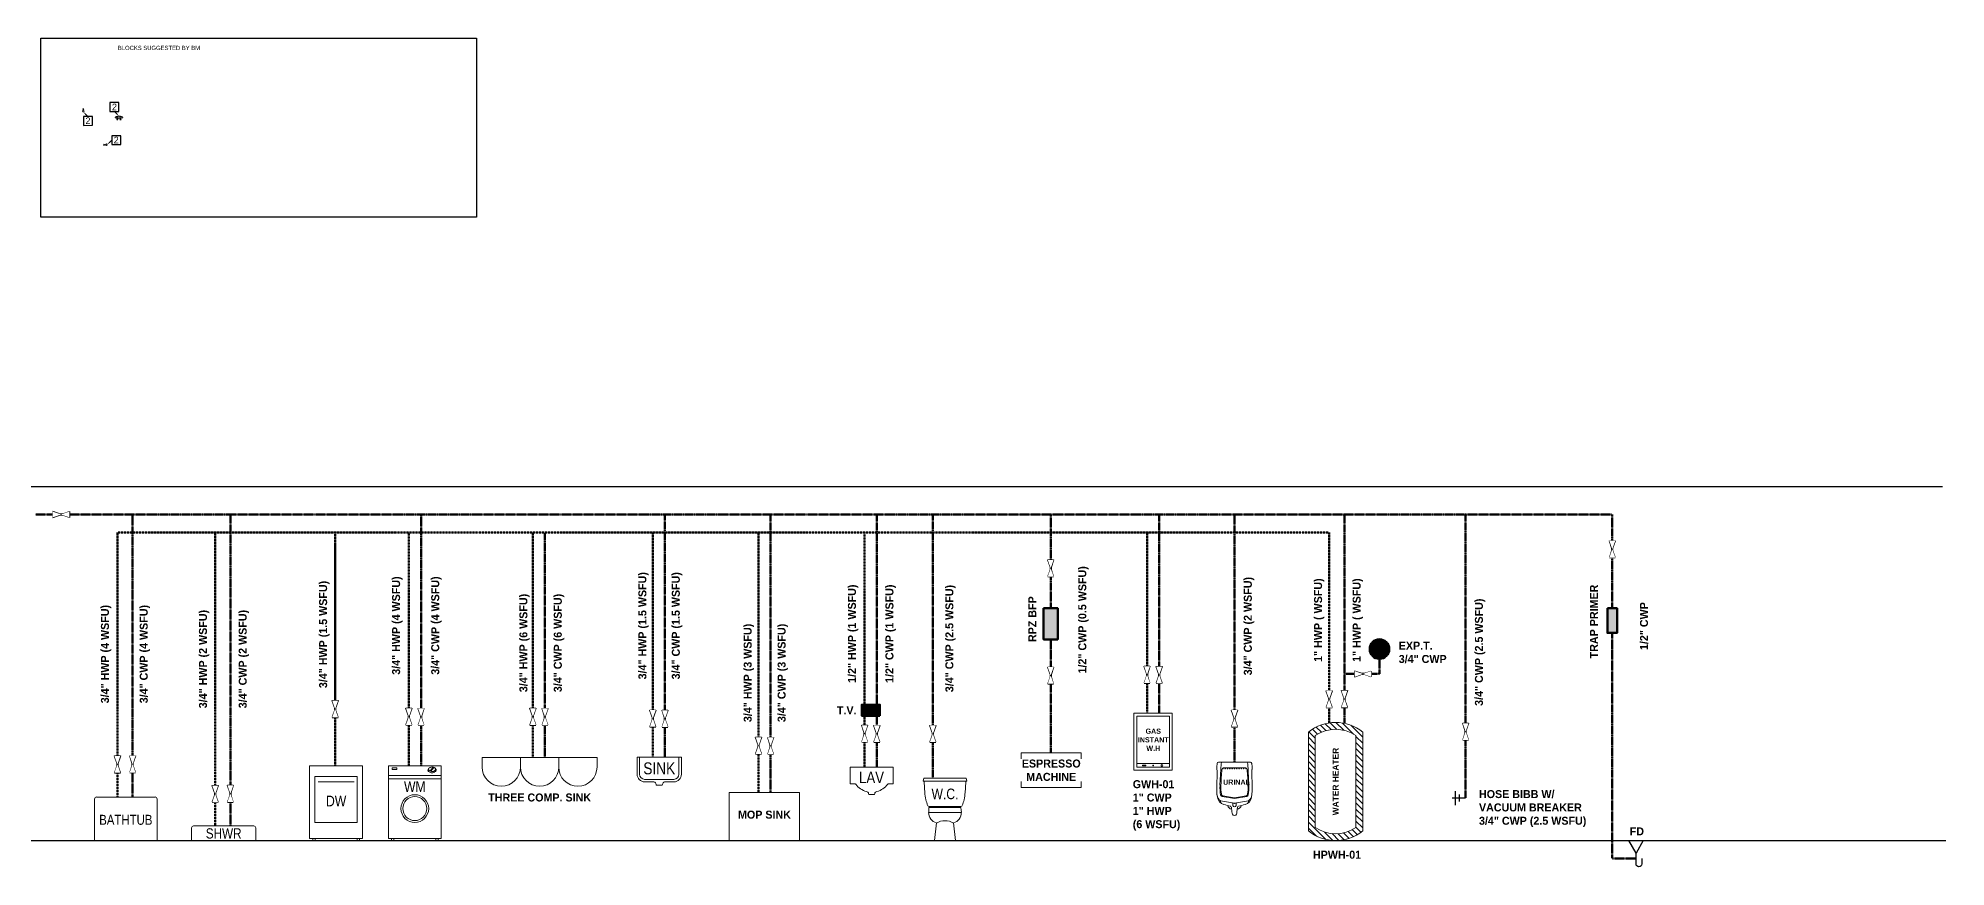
# Model space of a CAD drawing. Header units: inches. Extents: x 2025 to 34930, y -6955 to 4650.
# Drawn here: x 14820 to 17204, y -1630 to -594 of the extents above; entities that cross this region are included whole.
import ezdxf
from ezdxf.enums import TextEntityAlignment as Align

# ---------------------------------------------------------------- set-up
doc = ezdxf.new("R2010")
doc.units = ezdxf.units.IN
doc.header["$MEASUREMENT"] = 0
doc.set_wipeout_variables(frame=1)
for name, pattern in [('CWL', [0.416667, 0.25, -0.041667, 0.083333, -0.041667]), ('HIDDEN2', [0.1875, 0.125, -0.0625]), ('HWL', [0.541264, 0.25, -0.041264, 0.083333, -0.041667, 0.083333, -0.041667])]:
    doc.linetypes.add(name, pattern=pattern)
for name, color, linetype, lineweight in [('P-DR-ACCESS.', 3, 'Continuous', 30), ('P-DR-KEY NOTES', 7, 'Continuous', 18), ('P-DR-TEXT', 7, 'Continuous', 25), ('P-RISER-FIXT', 21, 'Continuous', 20), ('P-VENT', 132, 'HIDDEN2', 50), ('P-WS-ACCESS.', 3, 'Continuous', 30), ('P-WS-CW-PIPE', 5, 'CWL', 50), ('P-WS-EQPM', 22, 'Continuous', 50), ('P-WS-HW-PIPE', 12, 'HWL', 50), ('P-WS-KEY NOTES', 7, 'Continuous', 18), ('P-WS-TEXT', 7, 'Continuous', 25)]:
    doc.layers.add(name, color=color, linetype=linetype, lineweight=lineweight)
doc.styles.add('ARIAL_NARROW', font='ARIALN.TTF')
doc.styles.add('BOO', font='GOTHIC.TTF', dxfattribs={"height": 6})
doc.styles.add('Century Gothic', font='GOTHIC.TTF', dxfattribs={"height": 5.3125})
doc.styles.add('PDF Arial Bold', font='arialbd.ttf')

# ---------------------------------------------------------------- blocks, each defined once
blk = doc.blocks.new('BTHTB')
at = {"layer": 'P-RISER-FIXT'}
for p, q in [((90582.2, 18005.2), (90582.2, 18038.6)), ((90583.9, 18040.2), (90630.9, 18040.2)), ((90632.6, 18005.2), (90632.6, 18038.6)), ((90632.6, 18005.2), (90582.2, 18005.2))]:
    blk.add_line(p, q, dxfattribs=at)
for centre, start, end in [((90583.9, 18038.6), 90, 180), ((90630.9, 18038.6), 0, 90)]:
    blk.add_arc(centre, 1.63, start, end, dxfattribs=at)
at = {"layer": 'P-RISER-FIXT', "style": 'ARIAL_NARROW'}
blk.add_text('BATHTUB', height=8, rotation=360, dxfattribs=at).set_placement((90607.4, 18021.9), align=Align.MIDDLE_CENTER)
blk = doc.blocks.new('A$Cd57d0e27')
at = {"color": 0, "linetype": 'Continuous'}
for points in [[(-0.49, 1.4), (0.49, 1.4), (0, 0), (0, 0)], [(-0.49, -1.4), (0.49, -1.4), (0, 0), (0, 0)]]:
    blk.add_lwpolyline(points, close=True, dxfattribs=at)
blk.add_wipeout([(-0.49, 1.4), (0.49, 1.4), (0, 0), (0, 0)], dxfattribs=at)
blk.add_wipeout([(-0.49, -1.4), (0.49, -1.4), (0, 0), (0, 0)], dxfattribs=at)
blk = doc.blocks.new('A$C71d90ee7')
at = {"layer": 'P-RISER-FIXT'}
for p, q in [((-25.2, 0), (-25.2, 9.9)), ((25.2, 0), (-25.2, 0)), ((-23.5, 11.5), (23.5, 11.5)), ((25.2, 0), (25.2, 9.9))]:
    blk.add_line(p, q, dxfattribs=at)
for centre, start, end in [((-23.5, 9.9), 90, 180), ((23.5, 9.9), 0, 90)]:
    blk.add_arc(centre, 1.63, start, end, dxfattribs=at)
at = {"layer": 'P-RISER-FIXT', "style": 'ARIAL_NARROW'}
blk.add_text('SHWR', height=8, rotation=360, dxfattribs=at).set_placement((0, 5.6), align=Align.MIDDLE_CENTER)
blk = doc.blocks.new('DW')
at = {"layer": 'P-RISER-FIXT', "linetype": 'ByBlock'}
for p, q in [((13735.9, -2365.6), (13807.4, -2365.6)), ((13735.9, -2463.7), (13735.9, -2365.6)), ((13807.4, -2365.6), (13807.4, -2463.7)), ((13743.1, -2379.9), (13800.3, -2379.9)), ((13743.1, -2442.2), (13743.1, -2379.9)), ((13747.3, -2387.1), (13796, -2387.1)), ((13800.3, -2379.9), (13800.3, -2442.2)), ((13800.3, -2442.2), (13743.1, -2442.2)), ((13807.4, -2463.7), (13735.9, -2463.7)), ((13740, -2463.7), (13740, -2466.6)), ((13740, -2466.6), (13743.2, -2466.6)), ((13743.2, -2463.7), (13743.2, -2466.6)), ((13800.1, -2463.7), (13800.1, -2466.6)), ((13800.1, -2466.6), (13803.4, -2466.6)), ((13803.4, -2463.7), (13803.4, -2466.6))]:
    blk.add_line(p, q, dxfattribs=at)
at = {"layer": 'P-RISER-FIXT', "style": 'ARIAL_NARROW'}
blk.add_text('DW', height=14.34, rotation=360, dxfattribs=at).set_placement((13771.7, -2413.2), align=Align.MIDDLE_CENTER)
blk = doc.blocks.new('A$C849cd195')
at = {"layer": 'P-RISER-FIXT', "linetype": 'ByBlock'}
for p, q in [((-19.9, 56.4), (19.9, 56.4)), ((-19.9, 1.6), (-19.9, 56.4)), ((-19.9, 49.3), (19.9, 49.3)), ((-19.9, 46.8), (19.9, 46.8)), ((-13.6, 55), (-17.1, 55)), ((-17.1, 55), (-17.1, 53.8)), ((-17.1, 53.8), (-13.6, 53.8)), ((-13.6, 53.8), (-13.6, 55)), ((13.9, 55.5), (11.8, 53)), ((11.8, 53), (12.1, 52.5)), ((12.1, 52.5), (14.3, 55.3)), ((14.3, 55.3), (13.9, 55.5)), ((19.9, 56.4), (19.9, 1.6)), ((19.9, 1.6), (-19.9, 1.6)), ((-17.7, 1.6), (-17.7, 0)), ((-17.7, 0), (-15.9, 0)), ((-15.9, 1.6), (-15.9, 0)), ((15.9, 1.6), (15.9, 0)), ((15.9, 0), (17.7, 0)), ((17.7, 1.6), (17.7, 0))]:
    blk.add_line(p, q, dxfattribs=at)
for radius in [10.5, 9.1]:
    blk.add_circle((0, 24.2), radius, dxfattribs=at)
for centre, major_axis, start_param, end_param in [((11.3, 53.3), (-1.38, 0), -0.555715, 0), ((11.3, 53.3), (1.38, 0), 3.141593, 3.697308), ((12.1, 52.9), (-2.32, 0), -0.856017, -0.555715), ((12.1, 53.8), (2.32, 0), 3.697308, 4.124146), ((11.5, 54), (-1.1, 0), -0.037001, 0.538187), ((11.5, 54), (1.1, 0), 2.529403, 3.104591), ((12.3, 53.5), (1.97, 0), 2.102334, 2.529403), ((12.3, 54.4), (-1.97, 0), 0.538187, 0.965256), ((12.7, 54.6), (-3.26, 0), 0.982553, 1.301235), ((12.8, 55.2), (2.86, 0), 4.106848, 4.416673), ((12.7, 52.7), (2.86, 0), 1.792509, 2.102334), ((13, 55.8), (-4.55, 0), 1.301235, 1.570796), ((13.2, 56.3), (-4.1, 0), 1.275081, 1.533795), ((13, 51.6), (4.1, 0), 1.533795, 1.792509), ((13.2, 56.3), (4.1, 0), 4.675388, 4.934102), ((13, 55.8), (-4.55, 0), 1.570796, 1.840358), ((13, 51.6), (-4.1, 0), 4.416673, 4.675388), ((13.4, 55.1), (-2.86, 0), 1.792509, 2.102334), ((13.3, 52.7), (-2.86, 0), 4.106848, 4.416673), ((13.4, 54.6), (-3.26, 0), 1.840358, 2.159039), ((13.9, 54.4), (-1.97, 0), 2.102334, 2.529403), ((13.9, 53.4), (-1.97, 0), 3.67978, 4.106848), ((13.9, 53.8), (-2.32, 0), 2.159039, 2.585877), ((13.9, 52.9), (-2.32, 0), 3.697308, 3.907934), ((14.6, 53.9), (-1.1, 0), 3.104591, 3.67978), ((14.6, 53.9), (1.1, 0), -0.61219, -0.037001), ((14.7, 53.3), (-1.38, 0), 3.141593, 3.697308), ((14.7, 53.3), (1.38, 0), -0.555715, 0)]:
    blk.add_ellipse(centre, major_axis=major_axis, ratio=0.987763, start_param=start_param, end_param=end_param, dxfattribs=at)
at = {"layer": 'P-RISER-FIXT', "style": 'ARIAL_NARROW'}
blk.add_text('WM', height=8, rotation=360, dxfattribs=at).set_placement((0, 40.7), align=Align.MIDDLE_CENTER)
blk = doc.blocks.new('A$Cdb63912b')
at = {"layer": 'P-RISER-FIXT'}
for p, q in [((-14.9, 18.6), (14.9, 18.6)), ((-14.9, 7.2), (-14.9, 18.6)), ((-13.2, 7.2), (-13.2, 18.6)), ((13.2, 18.6), (13.2, 7.2)), ((14.9, 18.6), (14.9, 7.2)), ((-9.8, 3.8), (9.8, 3.8)), ((-9.8, 2.2), (-3.6, 2.2)), ((-2.1, 0.5), (-2, 0)), ((-2, 0), (2, 0)), ((2.1, 0.5), (2, 0)), ((3.6, 2.2), (9.8, 2.2))]:
    blk.add_line(p, q, dxfattribs=at)
for centre, radius, start, end in [((-9.8, 7.2), 5.06, 180, 270), ((-9.8, 7.2), 3.38, 180, 270), ((-4.1, 0.2), 2.03, 10, 76.0928), ((4.1, 0.2), 2.03, 103.9072, 170), ((9.8, 7.2), 5.06, 270, 0), ((9.8, 7.2), 3.38, 270, 0)]:
    blk.add_arc(centre, radius, start, end, dxfattribs=at)
at = {"layer": 'P-RISER-FIXT', "style": 'ARIAL_NARROW'}
blk.add_text('SINK', height=8, rotation=360, dxfattribs=at).set_placement((0, 11.2), align=Align.MIDDLE_CENTER)
blk = doc.blocks.new('A$C98944e17')
blk.add_lwpolyline([(16.7, 83.4), (16.7, 75.1, -1), (-16.7, 75.1), (-16.7, 83.4)], format="xyb", close=True)
blk = doc.blocks.new('3COMP.S.2')
at = {"layer": 'P-RISER-FIXT', "xscale": 1.434113914687626, "yscale": 1.434113914687626, "zscale": 1.434113914687626}
for p in [(85682.7, 28489.8), (85730.6, 28489.8), (85778.4, 28489.8)]:
    blk.add_blockref('A$C98944e17', p, dxfattribs=at)
blk = doc.blocks.new('A$C68f1b777')
at = {"layer": 'P-RISER-FIXT', "ltscale": 4}
for p, q in [((-16, 47.3), (-16.6, 44.8)), ((-16.6, 44.8), (16.6, 44.8)), ((16, 47.3), (-16, 47.3)), ((16, 47.3), (16.6, 44.8)), ((-12.3, 21.2), (12.4, 21.2)), ((-11.9, 25.7), (11.9, 25.7)), ((-6.5, 13.3), (-8, 0)), ((6.5, 13.3), (8, 0)), ((-8, 0), (8, 0))]:
    blk.add_line(p, q, dxfattribs=at)
for points in [[(-15.8, 44.8), (-15.6, 39.7), (-15.3, 36.4)], [(15.8, 44.8), (15.6, 39.7), (15.3, 36.4)], [(12.4, 21.2), (12.3, 23), (12.1, 24.9), (-12.1, 24.9), (-12.3, 23), (-12.3, 21.2)]]:
    blk.add_lwpolyline(points, dxfattribs=at)
for centre, start, end in [((-11.9, 27), 200.9052, 270), ((11.9, 27), 270, 339.0948)]:
    blk.add_arc(centre, 1.27, start, end, dxfattribs=at)
at = {"layer": 'P-RISER-FIXT'}
for centre, radius, start, end in [((-4.1, 21.2), 8.26, 180, 253.1496), ((0, 2.7), 12.3, 58.4703, 121.5297), ((4.1, 21.2), 8.26, 286.8464, 0)]:
    blk.add_arc(centre, radius, start, end, dxfattribs=at)
at = {"layer": 'P-RISER-FIXT', "ltscale": 4}
for points in [[(-15.3, 36.4), (-15.1, 34.5), (-14.8, 32.7), (-14.4, 30.9), (-14.1, 29.4), (-13.6, 28), (-13.1, 26.5)], [(15.3, 36.4), (15.1, 34.5), (14.8, 32.7), (14.4, 30.9), (14.1, 29.4), (13.6, 28), (13.1, 26.5)]]:
    blk.add_open_spline(points, degree=3, knots=[0, 0, 0, 0, 1, 1, 1, 1.975872, 1.975872, 1.975872, 1.975872], dxfattribs=at)
at = {"layer": 'P-RISER-FIXT', "style": 'ARIAL_NARROW'}
blk.add_text('W.C.', height=8, rotation=360, dxfattribs=at).set_placement((0, 35.3), align=Align.MIDDLE_CENTER)
blk = doc.blocks.new('A$C3ea9eb03')
at = {"layer": 'P-RISER-FIXT', "linetype": 'ByBlock'}
for p, q in [((14.9, 18.9), (-14.9, 18.9)), ((-14.9, 18.9), (-14.9, 7.4)), ((14.9, 7.4), (14.9, 18.9)), ((-14.9, 7.4), (-11.7, 7.4)), ((-2.1, 0.5), (-2, 0)), ((2, 0), (-2, 0)), ((2.1, 0.5), (2, 0)), ((11.7, 7.4), (14.9, 7.4))]:
    blk.add_line(p, q, dxfattribs=at)
for centre, radius, start, end in [((-11.7, 6.8), 0.676, 36.3667, 90), ((-0.4, 15), 13.3, 216.3667, 256.0928), ((-4.1, 0.2), 2.03, 10, 76.0928), ((4.1, 0.2), 2.03, 103.9072, 170), ((0.4, 15), 13.3, 283.9072, 323.6333), ((11.7, 6.8), 0.676, 90, 143.6333)]:
    blk.add_arc(centre, radius, start, end, dxfattribs=at)
at = {"layer": 'P-RISER-FIXT', "style": 'ARIAL_NARROW'}
blk.add_text('LAV', height=8, rotation=360, dxfattribs=at).set_placement((-0.1, 11.9), align=Align.MIDDLE_CENTER)
blk = doc.blocks.new('URINAL')
at = {"linetype": 'Continuous', "ltscale": 20}
for p, q in [((-22.1, -28.8), (-21.6, -14.4)), ((-21.6, -1.6), (-22, -5.9)), ((-19.9, 0), (0, 0)), ((-18.1, -28.8), (-16.7, -1.8)), ((0, -6.8), (-13.2, -6.8)), ((19.9, 0), (0, 0)), ((0, -6.8), (13.2, -6.8)), ((18.1, -28.8), (16.7, -1.8)), ((21.6, -1.6), (22, -5.9)), ((22.1, -28.8), (21.6, -14.4)), ((0, -45.5), (-15.4, -42.8)), ((0.1, -44.4), (-14.6, -41.8)), ((-0.1, -44.4), (14.6, -41.8)), ((0, -45.5), (15.4, -42.8)), ((-17.6, -48.5), (-17.6, -48.5)), ((0, -51.3), (-17.5, -48.2)), ((-3.9, -56.3), (-3.1, -62.1)), ((-3.9, -56.3), (-3.1, -62.1)), ((-0.2, -51.6), (-2.4, -51.2)), ((-0.1, -51.6), (-2.4, -51.2)), ((-2, -53.9), (-2.2, -51.8)), ((-2, -53.9), (-2.2, -51.8)), ((0, -51.3), (17.5, -48.2)), ((0.2, -51.6), (2.4, -51.2)), ((2, -53.9), (2.2, -51.8)), ((3.9, -56.3), (3.1, -62.1)), ((17.6, -48.5), (17.6, -48.5))]:
    blk.add_line(p, q, dxfattribs=at)
for centre, radius, start, end in [((-11.4, -7.1), 10.7, 173.5371, 190.503), ((-49.4, -13.5), 27.9, 358.1334, 9.0076), ((-19.9, -1.7), 1.73, 90, 175.2411), ((228.4, -32.9), 245.3, 174.3948, 179.0357), ((-14.7, -1.9), 1.92, 90, 177), ((-13.2, -9.4), 2.55, 90, 171.0319), ((13.2, -9.4), 2.55, 8.9681, 90), ((14.7, -1.9), 1.92, 3, 90), ((-228.4, -32.9), 245.3, 0.9643, 5.6052), ((19.9, -1.7), 1.73, 4.7589, 90), ((49.4, -13.5), 27.9, 170.9924, 181.8666), ((11.4, -7.1), 10.7, 349.497, 6.4629), ((54.5, -32.5), 76.7, 177.229, 188.3009), ((-12.1, -40.2), 9.66, 184.1486, 236.021), ((-10.2, -41.9), 11.3, 188.4464, 253.3865), ((40.5, -31.3), 58.6, 177.5231, 189.3267), ((-14.9, -40.4), 2.45, 189.3267, 260), ((22.6, -32.2), 39.6, 175.0854, 190.9462), ((-13.9, -39.5), 2.39, 184.8767, 252.9694), ((10.2, -41.9), 11.3, 286.6135, 351.5536), ((13.9, -39.5), 2.39, 287.0306, 355.1233), ((14.9, -40.4), 2.45, 280, 350.6733), ((-22.6, -32.2), 39.6, 349.0538, 4.9146), ((-40.5, -31.3), 58.6, 350.6733, 2.4769), ((11.6, -40.1), 10, 305.8168, 355.3928), ((-54.5, -32.5), 76.7, 351.6991, 2.771), ((-13.7, -48.5), 3.86, 175.622, 233.9929), ((22.1, 63.5), 121.5, 252.9793, 257.04), ((-1.4, -51.4), 7.68, 200.6342, 253.9137), ((-5.6, -56.6), 1.69, 11.2963, 75.1042), ((-5.6, -56.6), 1.69, 11.2963, 75.1042), ((-3.4, -51.9), 1.2, 5, 80), ((-3.4, -51.9), 1.2, 5, 80), ((5.7, -61.3), 8.88, 185.0738, 203.0932), ((5.7, -61.3), 8.88, 185.0738, 203.0932), ((0, -64), 2.59, 198.9476, 270), ((0, -64), 2.59, 198.9476, 270), ((0, -53.7), 2.02, 185, 270), ((0, -50.5), 1.15, 260, 280), ((0, -53.7), 2.02, 270, 355), ((0, -64), 2.59, 270, 341.0524), ((3.4, -51.9), 1.2, 100, 175), ((-5.7, -61.3), 8.88, 336.9068, 354.9262), ((1.4, -51.4), 7.68, 286.0863, 339.3658), ((5.6, -56.6), 1.69, 104.8958, 168.7037), ((-22.1, 63.5), 121.5, 282.96, 287.0207), ((13.7, -48.5), 3.86, 306.0071, 4.378)]:
    blk.add_arc(centre, radius, start, end, dxfattribs=at)
at = {"linetype": 'Continuous', "ltscale": 20, "extrusion": (0, 0, -1)}
for centre in [(-14.4, -8.1), (-11.5, -8.1), (-8.6, -8.1), (-5.8, -8.1), (-2.9, -8.1)]:
    blk.add_ellipse(centre, major_axis=(-0.384, 0.023), ratio=0.75, dxfattribs=at)
at = {"linetype": 'Continuous', "ltscale": 20}
for centre in [(0, -8.1), (2.9, -8.1), (5.8, -8.1), (8.6, -8.1), (11.5, -8.1), (14.4, -8.1)]:
    blk.add_ellipse(centre, major_axis=(0.384, 0.023), ratio=0.75, dxfattribs=at)
at = {"insert": (-14.2, -21.7), "char_height": 6.434, "attachment_point": 1, "style": 'BOO'}
blk.add_mtext_dynamic_manual_height_columns('{\\fCentury Gothic|b1|i0|c0|p34;URINAL}', width=0.238, gutter_width=193, heights=[0], dxfattribs=at)
blk = doc.blocks.new('FD-RISER')
at = {"layer": 'P-DR-ACCESS.'}
blk.add_lwpolyline([(8.9, 15.7), (0, 0), (-9.2, 15.6)], dxfattribs=at)
blk.add_lwpolyline([(7.3, -6.9), (7.3, -13.5, -0.996961), (0, -13.5), (0, 0)], format="xyb", dxfattribs=at)
blk = doc.blocks.new('A$C3a6e8d16')
at = {"color": 8}
blk.add_line((-20.5, -62.7), (20.5, -62.7), dxfattribs=at)
blk.add_lwpolyline([(-24, 0), (24, 0), (24, -71), (-24, -71)], close=True)
for points in [[(20.5, -3.5), (-20.5, -3.5), (-20.5, -67.5), (20.5, -67.5)], [(-8.9, -64.7), (-13.1, -64.7), (-13.1, -65.7), (-8.9, -65.7)]]:
    blk.add_lwpolyline(points, close=True, dxfattribs=at)
for centre, radius in [((0, -65.2), 0.5), ((11, -65.2), 1)]:
    blk.add_circle(centre, radius, dxfattribs=at)
at = {"insert": (0.2, -33.1), "char_height": 6.434, "width": 40.728, "attachment_point": 5, "style": 'BOO'}
blk.add_mtext('{\\fCentury Gothic|b1|i0|c0|p34;GAS \\PINSTANT\\PW.H}', dxfattribs=at)
blk = doc.blocks.new('A$C10065c7a')
at = {"transparency": 33554559}
h = blk.add_hatch(dxfattribs=at)
h.set_pattern_fill('ANSI31', color=256, scale=42.795061, angle=90, style=0)
h.set_pattern_definition([(135, (33.9985, -73.8264), (-3.78258, -3.78258), [])])
h.paths.add_polyline_path([(-34, -12), (-34, -135.7, 0.352446), (34, -135.7), (34, -12, 0.352446)])
h.paths.add_polyline_path([(-25.4, -16.3, -0.304349), (25.4, -16.3), (25.4, -131.4, -0.304349), (-25.4, -131.4)], flags=16)
h.paths.add_polyline_path([(-0.1, -106), (-0.1, -52.5), (16.3, -52.5), (16.3, -106)], flags=8)
h.paths.add_polyline_path([(-15.4, -102.4), (-15.4, -43.1), (1, -43.1), (1, -102.4)], flags=8)
at = {"ltscale": 0.2}
for points in [[(-34, -12), (-34, -12), (-34, -135.7)], [(-25.4, -16.3), (-25.4, -131.4)], [(25.4, -131.4), (25.4, -16.3)], [(34, -135.7), (34, -12)]]:
    blk.add_lwpolyline(points, dxfattribs=at)
for centre, radius, start, end in [((0, -54.2), 54.2, 51.1704, 128.8296), ((0, -54.2), 45.7, 56.1449, 123.8551), ((0, -93.4), 54.2, 231.1704, 308.8296), ((0, -93.4), 45.7, 236.1449, 303.8551)]:
    blk.add_arc(centre, radius, start, end, dxfattribs=at)
at = {"ltscale": 0.2, "insert": (0, -73.8), "char_height": 7.5, "attachment_point": 5, "rotation": 90, "style": 'PDF Arial Bold'}
blk.add_mtext('WATER HEATER', dxfattribs=at)
blk = doc.blocks.new('*U336')
at = {"color": 106, "transparency": 16777216}
blk.add_lwpolyline([(0.1, -8.6), (0.1, -19.8), (11.3, -19.8), (11.3, -8.6)], close=True, dxfattribs=at)
at = {"layer": 'P-WS-HW-PIPE', "linetype": 'Continuous', "lineweight": 13}
blk.add_line((0, -0.6), (0, -1), dxfattribs=at)
blk.add_lwpolyline([(0, -0.6), (0.8, 1), (-0.8, 1), (0, -0.6)], close=True, dxfattribs=at)
blk.add_circle((0, -2), 1, dxfattribs=at)
at = {"layer": 'P-WS-KEY NOTES', "color": 45}
blk.add_line((2.8, -5.8), (5.7, -8.6), dxfattribs=at)
blk.add_solid([(2.4, -6.3), (0, -3), (3.3, -5.3)], dxfattribs=at)
at = {"layer": 'P-DR-KEY NOTES', "transparency": 16777216, "style": 'BOO', "flags": 8}
blk.add_attdef('2', text='', height=8.4, dxfattribs=at).set_placement((5.7, -14.1), align=Align.MIDDLE_CENTER)
blk = doc.blocks.new('*U337')
at = {"color": 106, "transparency": 16777216}
blk.add_lwpolyline([(7.9, 0.1), (19.1, 0.1), (19.1, 11.3), (7.9, 11.3)], close=True, dxfattribs=at)
at = {"layer": 'P-WS-CW-PIPE', "linetype": 'Continuous', "lineweight": 13}
blk.add_line((-0.2, 0), (0.2, 0), dxfattribs=at)
blk.add_lwpolyline([(-0.2, 0), (-1.8, 0.8), (-1.8, -0.8), (-0.2, 0)], close=True, dxfattribs=at)
blk.add_circle((1.2, 0), 1, dxfattribs=at)
at = {"layer": 'P-WS-KEY NOTES', "color": 45}
blk.add_line((5, 2.8), (7.9, 5.7), dxfattribs=at)
blk.add_solid([(5.5, 2.4), (2.2, 0), (4.6, 3.3)], dxfattribs=at)
at = {"layer": 'P-DR-KEY NOTES', "transparency": 16777216, "style": 'BOO', "flags": 8}
blk.add_attdef('2', text='', height=8.4, dxfattribs=at).set_placement((13.5, 5.8), align=Align.MIDDLE_CENTER)
blk = doc.blocks.new('*U338')
at = {"color": 106, "transparency": 16777216}
blk.add_lwpolyline([(-1555.4, -110), (-1555.4, -98.8), (-1566.6, -98.8), (-1566.6, -110)], close=True, dxfattribs=at)
at = {"color": 7, "linetype": 'Continuous', "lineweight": 13}
blk.add_ellipse((-1555.3, -117.3), major_axis=(4.75, 0), ratio=0.354407, dxfattribs=at)
at = {"layer": 'P-WS-CW-PIPE', "linetype": 'Continuous', "lineweight": 13}
blk.add_line((-1553.3, -118.7), (-1553.3, -118.3), dxfattribs=at)
blk.add_lwpolyline([(-1553.3, -118.7), (-1554.1, -120.3), (-1552.5, -120.3), (-1553.3, -118.7)], close=True, dxfattribs=at)
blk.add_circle((-1553.3, -117.3), 1, dxfattribs=at)
at = {"layer": 'P-WS-HW-PIPE', "linetype": 'Continuous', "lineweight": 13}
blk.add_line((-1557.3, -118.3), (-1557.3, -118.7), dxfattribs=at)
blk.add_lwpolyline([(-1557.3, -118.7), (-1558.1, -120.3), (-1556.5, -120.3), (-1557.3, -118.7)], close=True, dxfattribs=at)
blk.add_circle((-1557.3, -117.3), 1, dxfattribs=at)
at = {"layer": 'P-WS-KEY NOTES', "color": 45}
blk.add_line((-1558.1, -112.8), (-1561, -110), dxfattribs=at)
blk.add_solid([(-1557.7, -112.3), (-1555.3, -115.6), (-1558.6, -113.3)], dxfattribs=at)
at = {"layer": 'P-DR-KEY NOTES', "transparency": 16777216, "style": 'BOO', "flags": 8}
blk.add_attdef('2', text='', height=8.4, dxfattribs=at).set_placement((-1561, -104.3), align=Align.MIDDLE_CENTER)

msp = doc.modelspace()

# ---------------------------------------------------------------- hatches: boundary and pattern name
at = {"layer": 'P-WS-EQPM', "transparency": 33554534}
h = msp.add_hatch(color=256, dxfattribs=at)
h.dxf.hatch_style = 1
h.paths.add_polyline_path([(16076.6, -1306.9), (16094.2, -1306.9), (16094.2, -1346), (16076.6, -1346)])
h = msp.add_hatch(color=256, dxfattribs=at)
h.dxf.hatch_style = 1
h.paths.add_polyline_path([(16781.2, -1306.9), (16793.2, -1306.9), (16793.2, -1337.7), (16781.2, -1337.7)])
h = msp.add_hatch(color=256, dxfattribs=at)
h.dxf.hatch_style = 1
edge = h.paths.add_edge_path()
edge.add_arc((16496.3, -1358), 12.2, 0, 360)
at = {"layer": 'P-WS-EQPM', "transparency": 33554687}
h = msp.add_hatch(color=256, dxfattribs=at)
h.dxf.hatch_style = 1
h.paths.add_polyline_path([(15871.9, -1441.3), (15849.2, -1441.3), (15849.2, -1427.7), (15871.9, -1427.7)])

# ---------------------------------------------------------------- linework, layer by layer
at = {"color": 8}
for p, q in [((14646.9, -1154.6), (17200.1, -1154.6)), ((14646.9, -1597.4), (17204.2, -1597.4))]:
    msp.add_line(p, q, dxfattribs=at)
at = {"color": 2}
msp.add_lwpolyline([(14823.4, -594.2), (15367.7, -594.2), (15367.7, -817.8), (14823.4, -817.8)], close=True, dxfattribs=at)
at = {"layer": 'P-RISER-FIXT'}
for points in [[(16048.5, -1487.9), (16123.7, -1487.9), (16123.7, -1531.1), (16048.5, -1531.1)], [(15683.4, -1537.5), (15771.4, -1537.5), (15771.4, -1597.4), (15683.4, -1597.4)]]:
    msp.add_lwpolyline(points, close=True, dxfattribs=at)
at = {"layer": 'P-WS-ACCESS.', "linetype": 'Continuous'}
for p, q in [((16604, -1544.4), (16587.3, -1544.4)), ((16591, -1535.7), (16591, -1553)), ((16596.1, -1540), (16596.1, -1548.7))]:
    msp.add_line(p, q, dxfattribs=at)
at = {"layer": 'P-WS-CW-PIPE'}
for p, q in [((14816.5, -1189.7), (16787.3, -1189.7)), ((14938, -1543.1), (14938, -1189.7)), ((15060.2, -1579.1), (15060.2, -1189.7)), ((15298.5, -1504.2), (15298.5, -1189.7)), ((15603.3, -1493.4), (15603.3, -1189.7)), ((15735.4, -1189.7), (15735.4, -1537.5)), ((15868.1, -1506.2), (15868.1, -1189.7)), ((15938.1, -1518.7), (15938.1, -1189.7)), ((16085.4, -1306.9), (16085.4, -1189.7)), ((16221, -1189.7), (16221, -1438.3)), ((16315.1, -1499.5), (16315.1, -1189.7)), ((16452.5, -1450.4), (16452.5, -1189.7)), ((16604, -1189.7), (16604, -1544.4)), ((16787.3, -1306.9), (16787.3, -1189.7)), ((15453.4, -1213.2), (15453.4, -1493.6)), ((16787.3, -1619.9), (16787.3, -1337.7)), ((16452.5, -1389.1), (16496.4, -1389.1)), ((16817, -1619.9), (16787.3, -1619.9))]:
    msp.add_line(p, q, dxfattribs=at)
at = {"layer": 'P-WS-EQPM'}
for points in [[(16076.6, -1306.9), (16094.2, -1306.9), (16094.2, -1346), (16076.6, -1346)], [(16781.2, -1306.9), (16793.2, -1306.9), (16793.2, -1337.7), (16781.2, -1337.7)], [(15871.9, -1441.3), (15849.2, -1441.3), (15849.2, -1427.7), (15871.9, -1427.7)]]:
    msp.add_lwpolyline(points, close=True, dxfattribs=at)
msp.add_circle((16496.3, -1358), 12.2, dxfattribs=at)
at = {"layer": 'P-WS-HW-PIPE'}
for p, q in [((16433.4, -1189.7), (16433.4, -1189.3)), ((14919, -1543.1), (14919, -1212.1)), ((14919, -1212.1), (16433.4, -1212.1)), ((15041.2, -1579.1), (15041.2, -1212.1)), ((15191.1, -1503.9), (15191.1, -1212.1)), ((15283.3, -1504.2), (15283.3, -1212.1)), ((15438.3, -1212.1), (15438.3, -1493.6)), ((15720.3, -1212.1), (15720.3, -1537.5)), ((16205.8, -1212.1), (16205.8, -1438.3)), ((16433.4, -1450.4), (16433.4, -1212.1))]:
    msp.add_line(p, q, dxfattribs=at)

# ---------------------------------------------------------------- block references
at = {"layer": 'P-RISER-FIXT'}
for name, p in [('A$C3a6e8d16', (16213.4, -1438.3)), ('URINAL', (16315.1, -1499.5))]:
    msp.add_blockref(name, p, dxfattribs=at)
for name, p, xscale, yscale, zscale in [('A$Cdb63912b', (15596.2, -1528), 1.864948500558389, 1.864948500558389, 1.864948500558389), ('DW', (2454.9, 684), 0.92490222956265, 0.92490222956265, 0.92490222956265), ('A$C849cd195', (15290.7, -1597.4), 1.652897843344619, 1.652897843344619, 1.652897843344619), ('A$C3ea9eb03', (15861.7, -1539.8), 1.800563529112867, 1.800563529112867, 1.800563529112867), ('A$C68f1b777', (15953.3, -1597.4), 1.652897843344619, 1.652897843344619, 1.652897843344619), ('BTHTB', (-126047.4, -29611.9), 1.555909317088186, 1.555909317088186, 1.555909317088186), ('A$C71d90ee7', (15051.8, -1597.4), 1.596175501458851, 1.596175501458851, 1.596175501458851)]:
    msp.add_blockref(name, p, dxfattribs=dict(at, xscale=xscale, yscale=yscale, zscale=zscale))
at = {"layer": 'P-WS-ACCESS.', "linetype": 'Continuous'}
ref = msp.add_blockref('*U336', (14876.4, -683.4), dxfattribs=dict(at, rotation=0.2662302250874207))
ref.add_attrib('2', '2', dxfattribs={"layer": 'P-DR-KEY NOTES', "transparency": 16777216, "height": 8.4, "rotation": 0.2662, "style": 'BOO'}).set_placement((14882.2, -697.5), align=Align.MIDDLE_CENTER)
at = {"layer": 'P-WS-ACCESS.'}
ref = msp.add_blockref('*U338', (16476.2, -575.9), dxfattribs=at)
ref.add_attrib('2', '2', dxfattribs={"layer": 'P-DR-KEY NOTES', "transparency": 16777216, "height": 8.4, "style": 'BOO'}).set_placement((14915.3, -680.2), align=Align.MIDDLE_CENTER)
ref = msp.add_blockref('*U337', (14904, -727.4), dxfattribs=at)
ref.add_attrib('2', '2', dxfattribs={"layer": 'P-DR-KEY NOTES', "transparency": 16777216, "height": 8.4, "style": 'BOO'}).set_placement((14917.5, -721.6), align=Align.MIDDLE_CENTER)

# ---------------------------------------------------------------- texts
at = {"insert": (14919.6, -603.7), "char_height": 5.312, "attachment_point": 1, "style": 'Century Gothic'}
msp.add_mtext_dynamic_manual_height_columns('BLOCKS SUGGESTED BY BM', width=323.124, gutter_width=26.6, heights=[0], dxfattribs=at)
at = {"layer": 'P-RISER-FIXT', "insert": (15446.7, -1543.6), "char_height": 10, "attachment_point": 5, "style": 'BOO', "bg_fill": 3, "box_fill_scale": 1.05, "bg_fill_color": 256, "bg_fill_transparency": 0}
msp.add_mtext('{\\fCentury Gothic|b1|i0|c0|p34;THREE COMP. SINK}', dxfattribs=at)
at = {"layer": 'P-WS-TEXT', "char_height": 10, "attachment_point": 1, "rotation": 90, "style": 'BOO', "bg_fill": 3, "box_fill_scale": 1.05, "bg_fill_color": 256, "bg_fill_transparency": 0}
for s, insert in [('{\\fCentury Gothic|b1|i0|c0|p34;3/4" HWP (1.5 WSFU)}', (15570.1, -1395.9)), ('{\\fCentury Gothic|b1|i0|c0|p34;1/2" CWP (0.5 WSFU)}', (16119.9, -1388.5)), ('{\\fCentury Gothic|b1|i0|c0|p34;3/4" CWP (4 WSFU)}', (15311.2, -1390.1)), ('{\\fCentury Gothic|b1|i0|c0|p34;1/2" HWP (1 WSFU)}', (15832, -1400.3)), ('{\\fCentury Gothic|b1|i0|c0|p34;3/4" CWP (2.5 WSFU)}', (15953.8, -1411.9)), ('{\\fCentury Gothic|b1|i0|c0|p34;1/2" CWP}', (16821.9, -1359.2))]:
    msp.add_mtext(s, dxfattribs=dict(at, insert=insert))
at = {"layer": 'P-WS-TEXT', "char_height": 10, "attachment_point": 1, "style": 'BOO', "bg_fill": 3, "box_fill_scale": 1.05, "bg_fill_color": 256, "bg_fill_transparency": 0}
for s, insert in [('{\\fCentury Gothic|b1|i0|c0|p34;GWH-01\\P1" CWP\\P1" HWP\\P(6 WSFU)}', (16188, -1521.9)), ('{\\fCentury Gothic|b1|i0|c0|p34;HPWH-01}', (16413.2, -1610.1))]:
    msp.add_mtext(s, dxfattribs=dict(at, insert=insert))
at = {"layer": 'P-WS-TEXT', "insert": (16620.7, -1534.3), "char_height": 10, "width": 138.878, "attachment_point": 1, "style": 'BOO', "bg_fill": 3, "box_fill_scale": 1.05, "bg_fill_color": 256, "bg_fill_transparency": 0}
msp.add_mtext('{\\fCentury Gothic|b1|i0|c0|p34;HOSE BIBB W/ VACUUM BREAKER\\P3/4" CWP (2.5 WSFU)}', dxfattribs=at)

# ---------------------------------------------------------------- next in the draw order: linework, layer by layer
at = {"layer": 'P-WS-HW-PIPE'}
for p, q in [((15588.1, -1493.1), (15588.1, -1212.1)), ((15852.9, -1506.2), (15852.9, -1212.1))]:
    msp.add_line(p, q, dxfattribs=at)

# ---------------------------------------------------------------- next in the draw order: block references
at = {"layer": 'P-RISER-FIXT'}
for name, p in [('A$C10065c7a', (16441.5, -1449.8)), ('3COMP.S.2', (-70283.9, -30103))]:
    msp.add_blockref(name, p, dxfattribs=at)
at = {"layer": 'P-WS-ACCESS.', "ltscale": 35, "xscale": 7.472474659119598, "yscale": 7.472474659119598, "zscale": 7.472474659119598, "rotation": 270}
for p in [(14848.6, -1189.7), (16475.6, -1389.1)]:
    msp.add_blockref('A$Cd57d0e27', p, dxfattribs=at)
at = {"layer": 'P-WS-ACCESS.', "ltscale": 35, "xscale": 7.472474659119598, "yscale": 7.472474659119598, "zscale": 7.472474659119598}
for p in [(16787.3, -1233.1), (16085.4, -1256.9), (16205.8, -1390), (16433.4, -1420.6), (15283.3, -1442.4), (15438.3, -1442.5), (15938.1, -1463.9), (16315.1, -1444.7), (16604, -1461.1), (15720.3, -1478.7), (14919, -1502.1), (15041.2, -1539.1)]:
    msp.add_blockref('A$Cd57d0e27', p, dxfattribs=at)

# ---------------------------------------------------------------- next in the draw order: texts
at = {"layer": 'P-DR-TEXT', "insert": (16818, -1585.9), "char_height": 10, "attachment_point": 5, "style": 'BOO', "bg_fill": 3, "box_fill_scale": 1.05, "bg_fill_color": 256, "bg_fill_transparency": 0}
msp.add_mtext('{\\fCentury Gothic|b1|i0|c0|p34;FD}', dxfattribs=at)
at = {"layer": 'P-RISER-FIXT', "char_height": 10, "attachment_point": 5, "style": 'BOO', "bg_fill": 3, "box_fill_scale": 1.05, "bg_fill_color": 256, "bg_fill_transparency": 0}
for s, insert in [('{\\fCentury Gothic|b1|i0|c0|p34;ESPRESSO \\PMACHINE}', (16086.1, -1509.5)), ('{\\fCentury Gothic|b1|i0|c0|p34;MOP SINK}', (15727.7, -1565.1))]:
    msp.add_mtext(s, dxfattribs=dict(at, insert=insert))
at = {"layer": 'P-WS-TEXT', "char_height": 10, "attachment_point": 1, "rotation": 90, "style": 'BOO', "bg_fill": 3, "box_fill_scale": 1.05, "bg_fill_color": 256, "bg_fill_transparency": 0}
for s, insert in [('{\\fCentury Gothic|b1|i0|c0|p34;3/4" CWP (1.5 WSFU)}', (15611.9, -1395.9)), ('{\\fCentury Gothic|b1|i0|c0|p34;3/4" HWP (1.5 WSFU)}', (15171.1, -1406.8)), ('{\\fCentury Gothic|b1|i0|c0|p34;3/4" HWP (4 WSFU)}', (15262.3, -1390.1)), ('{\\fCentury Gothic|b1|i0|c0|p34;1/2" CWP (1 WSFU)}', (15878.9, -1400.3)), ('{\\fCentury Gothic|b1|i0|c0|p34;3/4" CWP (2 WSFU)}', (16326.8, -1390.8)), ('{\\fCentury Gothic|b1|i0|c0|p34;1" HWP ( WSFU)}', (16414.6, -1374)), ('{\\fCentury Gothic|b1|i0|c0|p34;TRAP PRIMER}', (16759.3, -1369.6)), ('{\\fCentury Gothic|b1|i0|c0|p34;3/4" HWP (4 WSFU)}', (14898.4, -1425.8)), ('{\\fCentury Gothic|b1|i0|c0|p34;3/4" CWP (4 WSFU)}', (14946.9, -1425.8)), ('{\\fCentury Gothic|b1|i0|c0|p34;3/4" HWP (2 WSFU)}', (15020.9, -1432)), ('{\\fCentury Gothic|b1|i0|c0|p34;3/4" CWP (2 WSFU)}', (15070.6, -1432)), ('{\\fCentury Gothic|b1|i0|c0|p34;RPZ BFP}', (16057.4, -1349.2)), ('{\\fCentury Gothic|b1|i0|c0|p34;3/4" CWP (2.5 WSFU)}', (16615.6, -1429))]:
    msp.add_mtext(s, dxfattribs=dict(at, insert=insert))
for s, insert, width in [('\\pxqc;{\\fCentury Gothic|b1|i0|c0|p34;3/4" HWP (6 WSFU)}', (15421.4, -1418.2), 135.627), ('\\pxqc;{\\fCentury Gothic|b1|i0|c0|p34;3/4" CWP (6 WSFU)}', (15464.4, -1418.2), 135.627), ('{\\fCentury Gothic|b1|i0|c0|p34;3/4" HWP (3 WSFU)}', (15701.7, -1449.3), 121.704), ('{\\fCentury Gothic|b1|i0|c0|p34;3/4" CWP (3 WSFU)}', (15744.1, -1449.3), 123.091)]:
    msp.add_mtext(s, dxfattribs=dict(at, insert=insert, width=width))
at = {"layer": 'P-WS-TEXT', "insert": (16520.4, -1348.7), "char_height": 10, "attachment_point": 1, "style": 'BOO', "bg_fill": 3, "box_fill_scale": 1.05, "bg_fill_color": 256, "bg_fill_transparency": 0}
msp.add_mtext('{\\fCentury Gothic|b1|i0|c0|p34;EXP.T.\\P3/4" CWP}', dxfattribs=at)

# ---------------------------------------------------------------- next in the draw order: linework, layer by layer
at = {"layer": 'P-WS-CW-PIPE'}
for p, q in [((16085.4, -1487.9), (16085.4, -1346)), ((16496.3, -1370.2), (16496.3, -1389.1))]:
    msp.add_line(p, q, dxfattribs=at)
at = {"layer": 'P-WS-HW-PIPE'}
msp.add_line((15191.1, -1422.4), (15191.1, -1226.2), dxfattribs=at)

# ---------------------------------------------------------------- next in the draw order: block references
at = {"layer": 'P-VENT'}
msp.add_blockref('FD-RISER', (16817, -1613.1), dxfattribs=at)
at = {"layer": 'P-WS-ACCESS.', "ltscale": 35, "xscale": 7.472474659119598, "yscale": 7.472474659119598, "zscale": 7.472474659119598}
for p in [(16221, -1390.3), (16452.5, -1420.4), (15298.5, -1442.7), (15453.4, -1442.7), (15588.1, -1444.7), (15852.9, -1463.6), (15735.4, -1479), (14938, -1501.9), (15060.2, -1538.8)]:
    msp.add_blockref('A$Cd57d0e27', p, dxfattribs=at)

# ---------------------------------------------------------------- next in the draw order: texts
at = {"layer": 'P-WS-TEXT', "insert": (16462.8, -1374), "char_height": 10, "attachment_point": 1, "rotation": 90, "style": 'BOO', "bg_fill": 3, "box_fill_scale": 1.05, "bg_fill_color": 256, "bg_fill_transparency": 0}
msp.add_mtext('{\\fCentury Gothic|b1|i0|c0|p34;1" HWP ( WSFU)}', dxfattribs=at)
at = {"layer": 'P-WS-TEXT', "insert": (15830.5, -1434.5), "char_height": 10, "attachment_point": 5, "style": 'BOO', "bg_fill": 3, "box_fill_scale": 1.05, "bg_fill_color": 256, "bg_fill_transparency": 0}
msp.add_mtext('{\\fCentury Gothic|b1|i0|c0|p34;T.V.}', dxfattribs=at)

# ---------------------------------------------------------------- next in the draw order: block references
at = {"layer": 'P-WS-ACCESS.', "ltscale": 35, "xscale": 7.472474659119598, "yscale": 7.472474659119598, "zscale": 7.472474659119598}
for p in [(16085.4, -1390.9), (15191.1, -1432.9), (15603.3, -1445), (15868.1, -1463.9)]:
    msp.add_blockref('A$Cd57d0e27', p, dxfattribs=at)

doc.saveas('drawing.dxf')
